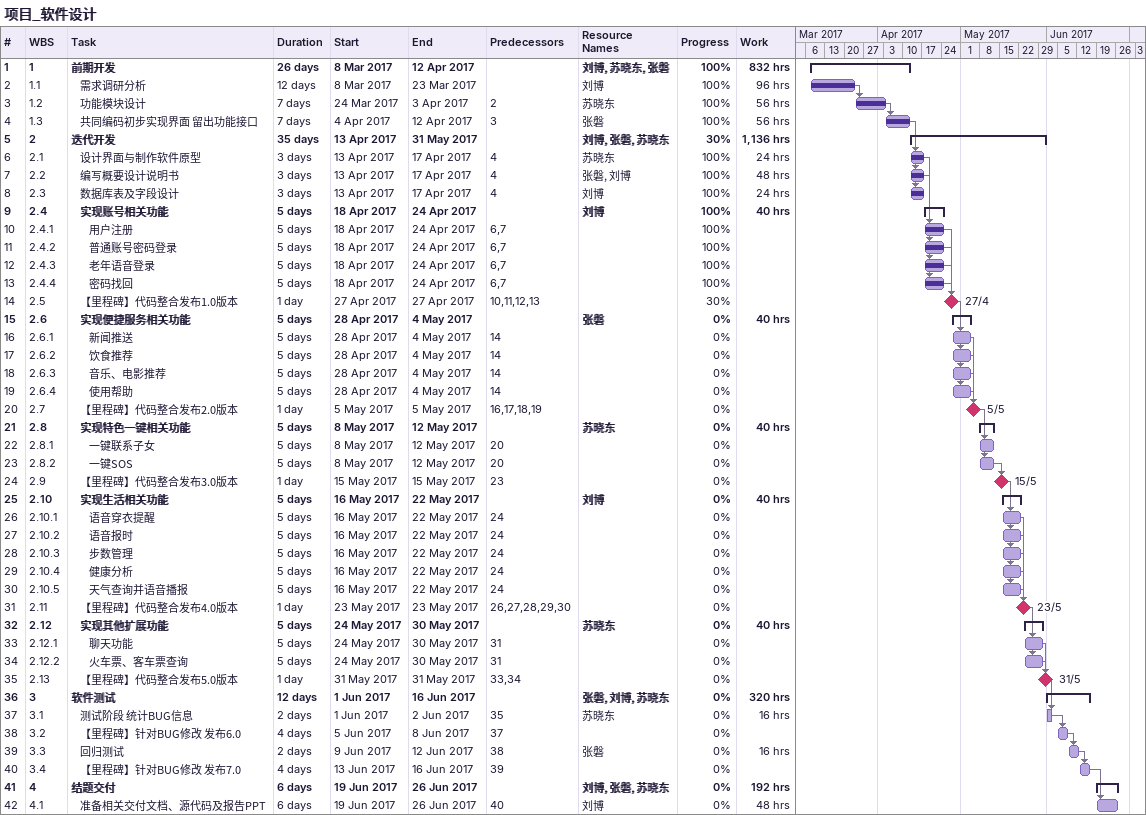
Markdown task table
项目_软件设计

| ID | WBS | Task | Duration | Start | Finish | Predecessors | Resources | % complete | Work (h) |
|---|---|---|---|---|---|---|---|---|---|
| 1 | 1 | **前期开发** | 26d | 2017-03-08 | 2017-04-12 |  | 刘博, 苏晓东, 张磐 | 100 | 832 |
| 2 | 1.1 | 需求调研分析 | 12d | 2017-03-08 | 2017-03-23 |  | 刘博 | 100 | 96 |
| 3 | 1.2 | 功能模块设计 | 7d | 2017-03-24 | 2017-04-03 | 2 | 苏晓东 | 100 | 56 |
| 4 | 1.3 | 共同编码初步实现界面 留出功能接口 | 7d | 2017-04-04 | 2017-04-12 | 3 | 张磐 | 100 | 56 |
| 5 | 2 | **迭代开发** | 35d | 2017-04-13 | 2017-05-31 |  | 刘博, 张磐, 苏晓东 | 30 | 1136 |
| 6 | 2.1 | 设计界面与制作软件原型 | 3d | 2017-04-13 | 2017-04-17 | 4 | 苏晓东 | 100 | 24 |
| 7 | 2.2 | 编写概要设计说明书 | 3d | 2017-04-13 | 2017-04-17 | 4 | 张磐, 刘博 | 100 | 48 |
| 8 | 2.3 | 数据库表及字段设计 | 3d | 2017-04-13 | 2017-04-17 | 4 | 刘博 | 100 | 24 |
| 9 | 2.4 | **实现账号相关功能** | 5d | 2017-04-18 | 2017-04-24 |  | 刘博 | 100 | 40 |
| 10 | 2.4.1 | 用户注册 | 5d | 2017-04-18 | 2017-04-24 | 6, 7 |  | 100 |  |
| 11 | 2.4.2 | 普通账号密码登录 | 5d | 2017-04-18 | 2017-04-24 | 6, 7 |  | 100 |  |
| 12 | 2.4.3 | 老年语音登录 | 5d | 2017-04-18 | 2017-04-24 | 6, 7 |  | 100 |  |
| 13 | 2.4.4 | 密码找回 | 5d | 2017-04-18 | 2017-04-24 | 6, 7 |  | 100 |  |
| 14 | 2.5 | 【里程碑】代码整合发布1.0版本 | 1d | 2017-04-27 | 2017-04-27 | 10, 11, 12, 13 |  | 30 |  |
| 15 | 2.6 | **实现便捷服务相关功能** | 5d | 2017-04-28 | 2017-05-04 |  | 张磐 | 0 | 40 |
| 16 | 2.6.1 | 新闻推送 | 5d | 2017-04-28 | 2017-05-04 | 14 |  | 0 |  |
| 17 | 2.6.2 | 饮食推荐 | 5d | 2017-04-28 | 2017-05-04 | 14 |  | 0 |  |
| 18 | 2.6.3 | 音乐、电影推荐 | 5d | 2017-04-28 | 2017-05-04 | 14 |  | 0 |  |
| 19 | 2.6.4 | 使用帮助 | 5d | 2017-04-28 | 2017-05-04 | 14 |  | 0 |  |
| 20 | 2.7 | 【里程碑】代码整合发布2.0版本 | 1d | 2017-05-05 | 2017-05-05 | 16, 17, 18, 19 |  | 0 |  |
| 21 | 2.8 | **实现特色一键相关功能** | 5d | 2017-05-08 | 2017-05-12 |  | 苏晓东 | 0 | 40 |
| 22 | 2.8.1 | 一键联系子女 | 5d | 2017-05-08 | 2017-05-12 | 20 |  | 0 |  |
| 23 | 2.8.2 | 一键SOS | 5d | 2017-05-08 | 2017-05-12 | 20 |  | 0 |  |
| 24 | 2.9 | 【里程碑】代码整合发布3.0版本 | 1d | 2017-05-15 | 2017-05-15 | 23 |  | 0 |  |
| 25 | 2.10 | **实现生活相关功能** | 5d | 2017-05-16 | 2017-05-22 |  | 刘博 | 0 | 40 |
| 26 | 2.10.1 | 语音穿衣提醒 | 5d | 2017-05-16 | 2017-05-22 | 24 |  | 0 |  |
| 27 | 2.10.2 | 语音报时 | 5d | 2017-05-16 | 2017-05-22 | 24 |  | 0 |  |
| 28 | 2.10.3 | 步数管理 | 5d | 2017-05-16 | 2017-05-22 | 24 |  | 0 |  |
| 29 | 2.10.4 | 健康分析 | 5d | 2017-05-16 | 2017-05-22 | 24 |  | 0 |  |
| 30 | 2.10.5 | 天气查询并语音播报 | 5d | 2017-05-16 | 2017-05-22 | 24 |  | 0 |  |
| 31 | 2.11 | 【里程碑】代码整合发布4.0版本 | 1d | 2017-05-23 | 2017-05-23 | 26, 27, 28, 29, 30 |  | 0 |  |
| 32 | 2.12 | **实现其他扩展功能** | 5d | 2017-05-24 | 2017-05-30 |  | 苏晓东 | 0 | 40 |
| 33 | 2.12.1 | 聊天功能 | 5d | 2017-05-24 | 2017-05-30 | 31 |  | 0 |  |
| 34 | 2.12.2 | 火车票、客车票查询 | 5d | 2017-05-24 | 2017-05-30 | 31 |  | 0 |  |
| 35 | 2.13 | 【里程碑】代码整合发布5.0版本 | 1d | 2017-05-31 | 2017-05-31 | 33, 34 |  | 0 |  |
| 36 | 3 | **软件测试** | 12d | 2017-06-01 | 2017-06-16 |  | 张磐, 刘博, 苏晓东 | 0 | 320 |
| 37 | 3.1 | 测试阶段 统计BUG信息 | 2d | 2017-06-01 | 2017-06-02 | 35 | 苏晓东 | 0 | 16 |
| 38 | 3.2 | 【里程碑】针对BUG修改 发布6.0 | 4d | 2017-06-05 | 2017-06-08 | 37 |  | 0 |  |
| 39 | 3.3 | 回归测试 | 2d | 2017-06-09 | 2017-06-12 | 38 | 张磐 | 0 | 16 |
| 40 | 3.4 | 【里程碑】针对BUG修改 发布7.0 | 4d | 2017-06-13 | 2017-06-16 | 39 |  | 0 |  |
| 41 | 4 | **结题交付** | 6d | 2017-06-19 | 2017-06-26 |  | 刘博, 张磐, 苏晓东 | 0 | 192 |
| 42 | 4.1 | 准备相关交付文档、源代码及报告PPT | 6d | 2017-06-19 | 2017-06-26 | 40 | 刘博 | 0 | 48 |
